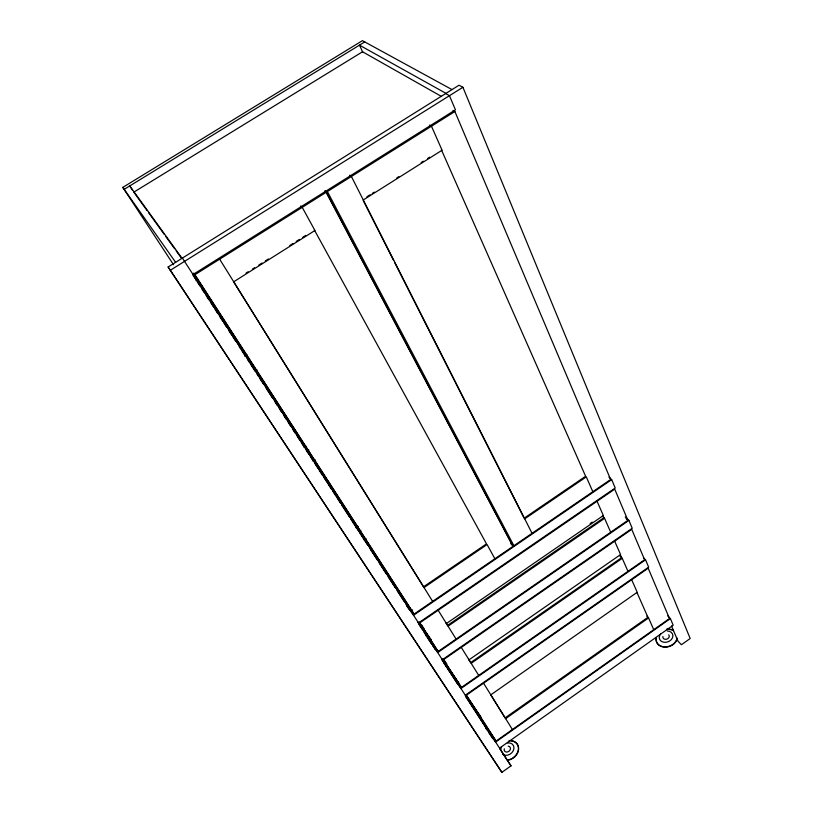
<?xml version="1.0" encoding="UTF-8"?>
<svg xmlns="http://www.w3.org/2000/svg" width="813" height="813" viewBox="0 0 813 813"><rect width="100%" height="100%" fill="white"/><g stroke="black" fill="none" stroke-linecap="round" stroke-linejoin="round"><path stroke-width="1.22" d="M671.528 625.959L677.971 641.142L681.426 644.729L690.186 638.51L462.912 87.276L459.04 85.213L168.118 266.999L501.875 772.35L511.021 765.856L182.397 258.077M496.042 741.1L669.495 618.551L648.185 568.206L466.388 695.186L496.042 741.1L466.235 695.217M667.758 615.898L670.379 618.571L495.635 742.056L492.78 737.899M499.548 748.112L673.194 625.227L670.379 618.571M505.635 718.641L648.55 617.931L646.823 616.132M490.808 694.841L637.219 592.27L631.681 579.73M465.331 695.196L648.662 567.159L645.552 559.801L643.764 558.053M461.408 687.463L644.607 559.74L631.742 529.365L443.481 659.709L461.408 687.463L442.699 658.784M645.552 559.801L460.991 688.489L458.136 684.353M469.02 659.821L620.573 554.557L614.669 541.184M471.194 663.317L622.24 558.328L619.597 555.675M438.156 651.457L627.921 520.34L614.719 489.141L419.721 622.91L438.156 651.457L418.146 622.545M442.374 659.699L632.229 528.267L628.906 520.422L437.74 652.534L425.443 634.729M590.147 523.531L592.24 522.088M446.428 623.53L603.348 515.533L597.047 501.265M448.065 626.152L604.587 518.348L610.715 532.23M418.563 622.88L615.207 487.993L611.671 479.619L608.927 477.089M425.504 634.821L427.455 633.479M410.514 611.315L412.608 609.882M193.931 273.605L414.03 614.089L513.115 546.275L326.369 192.193L324.824 190.842M325.485 191.085L510.635 542.017L513.887 545.736L610.644 479.507L454.884 111.523L452.983 110.426M611.671 479.619L413.604 615.217L410.778 611.132M524.131 518.196L585.624 476.255L441.398 149.785M424.04 587.555L487.078 544.547L494.863 558.755M524.741 518.857L586.285 476.885L592.829 491.702M364.356 540.371L366.46 538.948M356.033 527.81L358.137 526.407M358.746 531.702L360.85 530.3M306.745 451.388L308.859 449.996M313.107 461.215L315.231 459.823M304.123 447.658L306.247 446.266M254.723 371.033L256.857 369.651M244.957 356.287L247.091 354.925M247.426 359.763L249.561 358.401M246.065 273.097L248.199 271.755M252.467 269.052L254.601 267.711M258.869 265.018L262.071 262.995M265.272 260.973L268.473 258.951M289.824 245.475L293.026 243.453M296.227 241.431L299.428 239.408M302.639 237.386L305.84 235.364M366.948 196.787L370.139 194.774M372.263 193.433L374.387 192.092M396.724 177.986L398.848 176.645M421.185 162.549L423.319 161.198M427.567 158.515L429.701 157.173M233.717 281.776L314.926 230.506L302.233 207.345L300.749 205.943M363.279 199.968L442.069 150.222L431.469 126.218L429.64 125.08M195.892 280.617L198.037 279.276M193.209 274.408L455.443 109.846L449.457 95.69L445.656 93.566M193.728 273.097L194.896 274.723L326.369 192.193M454.884 111.523L327.395 191.543L513.887 545.736M168.118 266.999L170.344 270.251L462.912 87.276M173.555 264.774L122.814 187.397L362.425 40.65L452.018 89.593M124.186 189.338L364.752 41.92M445.991 93.363L359.488 45.152L362.679 52.052M441.469 96.442L362.547 51.768L133.799 192.163L147.163 210.679M349.773 175.181L351.399 176.482L532.048 533.308M625.288 516.977L628.906 520.422M626.112 518.613L627.921 520.34M602.484 516.285L604.587 518.348M510.676 543.48L513.115 546.275M182.041 258.3L129.745 185.923L132.509 190.181M148.647 212.732L164.236 234.337M165.72 236.4L174.632 248.737M176.116 250.8L181.309 257.995M122.814 187.397L175.618 262.314M421.124 624.404L424.02 628.571M419.193 622.453L431.388 640.055M406.906 606.112L409.793 610.278M443.918 659.78L446.784 663.916M441.947 658.621L459.233 683.662M444.203 663.652L446.367 666.782M447.8 668.865L458.583 684.505M465.768 694.932L480.869 716.822M485.513 727.828L486.936 729.901M489.08 733.021L492.648 738.214M508.887 762.736L511.021 765.856M170.344 270.251L501.875 772.35M193.423 275.109L411.063 611.569M417.943 622.219L435.168 648.835M442.048 659.485L458.583 685.034M465.473 695.684L493.024 738.275M499.904 748.925L508.176 761.7M193.077 275.343L195.14 278.544M197.213 281.745L199.968 286.003M202.041 289.194L204.104 292.395M206.177 295.586L208.931 299.855M211.004 303.046L213.758 307.314M215.14 309.438L217.904 313.706M219.967 316.897L222.721 321.165M224.103 323.289L226.868 327.558M228.931 330.749L231.695 335.017M233.067 337.141L235.831 341.409M239.276 346.734L240.658 348.868M242.03 350.992L245.485 356.318M248.239 360.586L249.621 362.71M250.993 364.844L254.449 370.169M257.203 374.437L258.585 376.561M259.967 378.695L263.412 384.021M266.166 388.289L272.375 397.872M275.129 402.14L277.203 405.331M279.266 408.533L281.339 411.724M284.093 415.992L286.166 419.183M288.239 422.384L290.993 426.642M293.056 429.833L295.129 433.034M297.202 436.235L299.956 440.494M301.338 442.628L304.092 446.886M306.166 450.077L308.92 454.345M310.302 456.479L313.056 460.737M315.129 463.928L317.883 468.197M319.265 470.321L322.71 475.656M324.092 477.78L326.846 482.048M328.228 484.172L331.674 489.507M333.056 491.631L335.81 495.9M337.192 498.023L340.637 503.359M342.019 505.483L349.6 517.2M350.982 519.334L358.574 531.052M359.946 533.186L367.537 544.903M370.291 549.171L377.191 559.822M379.254 563.023L386.155 573.673M388.218 576.874L395.118 587.525M397.181 590.726L404.081 601.376M406.144 604.567L408.909 608.835M419.254 624.811L422.008 629.079M424.081 632.27L426.835 636.538M428.217 638.662L431.662 643.998M433.044 646.122L435.107 649.323M442.008 659.973L444.762 664.241M446.144 666.365L449.589 671.69M450.971 673.825L457.861 684.485M465.453 696.202L493.034 738.814M194.896 274.723L414.03 614.089M418.939 621.986L435.311 647.341M219.652 259.184L432.628 601.356M438.166 610.258L456.093 639.059M461.276 647.382L478.715 675.4M483.562 683.194L512.414 729.535M233.92 282.263L423.512 586.823L486.499 543.867L314.377 229.977M445.9 622.799L447.526 625.41L603.937 517.708L603.104 515.828M468.481 659.079L470.666 662.575L621.599 557.688L620.349 554.862M490.92 695.125L505.097 717.899L647.92 617.28L637.077 592.738M363.259 200.608L393.604 260.506M394.752 262.772L523.562 517.068M622.24 558.328L627.982 571.336M648.55 617.931L653.743 629.679M668.713 634.831A3.262 2.591 -19.7 0 1 668.469 638.073L667.849 638.612A3.262 2.591 -19.7 0 1 664.292 639.048A3.262 2.591 -19.7 0 1 662.92 636.508M677.28 638.418A10.874 8.628 -19.6 0 1 664.993 647.178A10.874 8.628 -19.6 0 1 656.304 638.022M668.53 629.364A10.874 8.628 -19.6 0 1 673.53 630.634M677.158 638.114A10.874 8.628 -19.6 0 1 664.851 646.874A10.874 8.628 -19.6 0 1 656.162 637.717M666.558 629.171A10.874 8.628 -19.6 0 1 673.398 630.319M667.209 630.949A6.971 5.518 -19.7 0 1 672.493 637.758A6.971 5.518 -19.7 0 1 662.686 641.965A6.971 5.518 -19.7 0 1 660.837 633.683M508.216 746.182A3.323 2.693 -36.4 0 1 510.351 747.879A3.323 2.693 -36.4 0 1 509.446 750.795L508.786 751.354A3.323 2.693 -36.4 0 1 505.34 751.69A3.323 2.693 -36.4 0 1 504.334 748.814M507.363 742.98A7.093 5.742 -36.4 0 1 513.44 750.379A7.093 5.742 -36.4 0 1 502.566 754.281M500.676 750.277A7.093 5.742 -36.4 0 1 501.601 747.056M510.991 740.867A11.067 8.984 -36.5 0 1 518.552 750.023A11.067 8.984 -36.5 0 1 508.166 760.206M509.04 740.623A11.067 8.984 -36.4 0 1 518.46 748.895A11.067 8.984 -36.4 0 1 507.983 759.931"/></g></svg>
